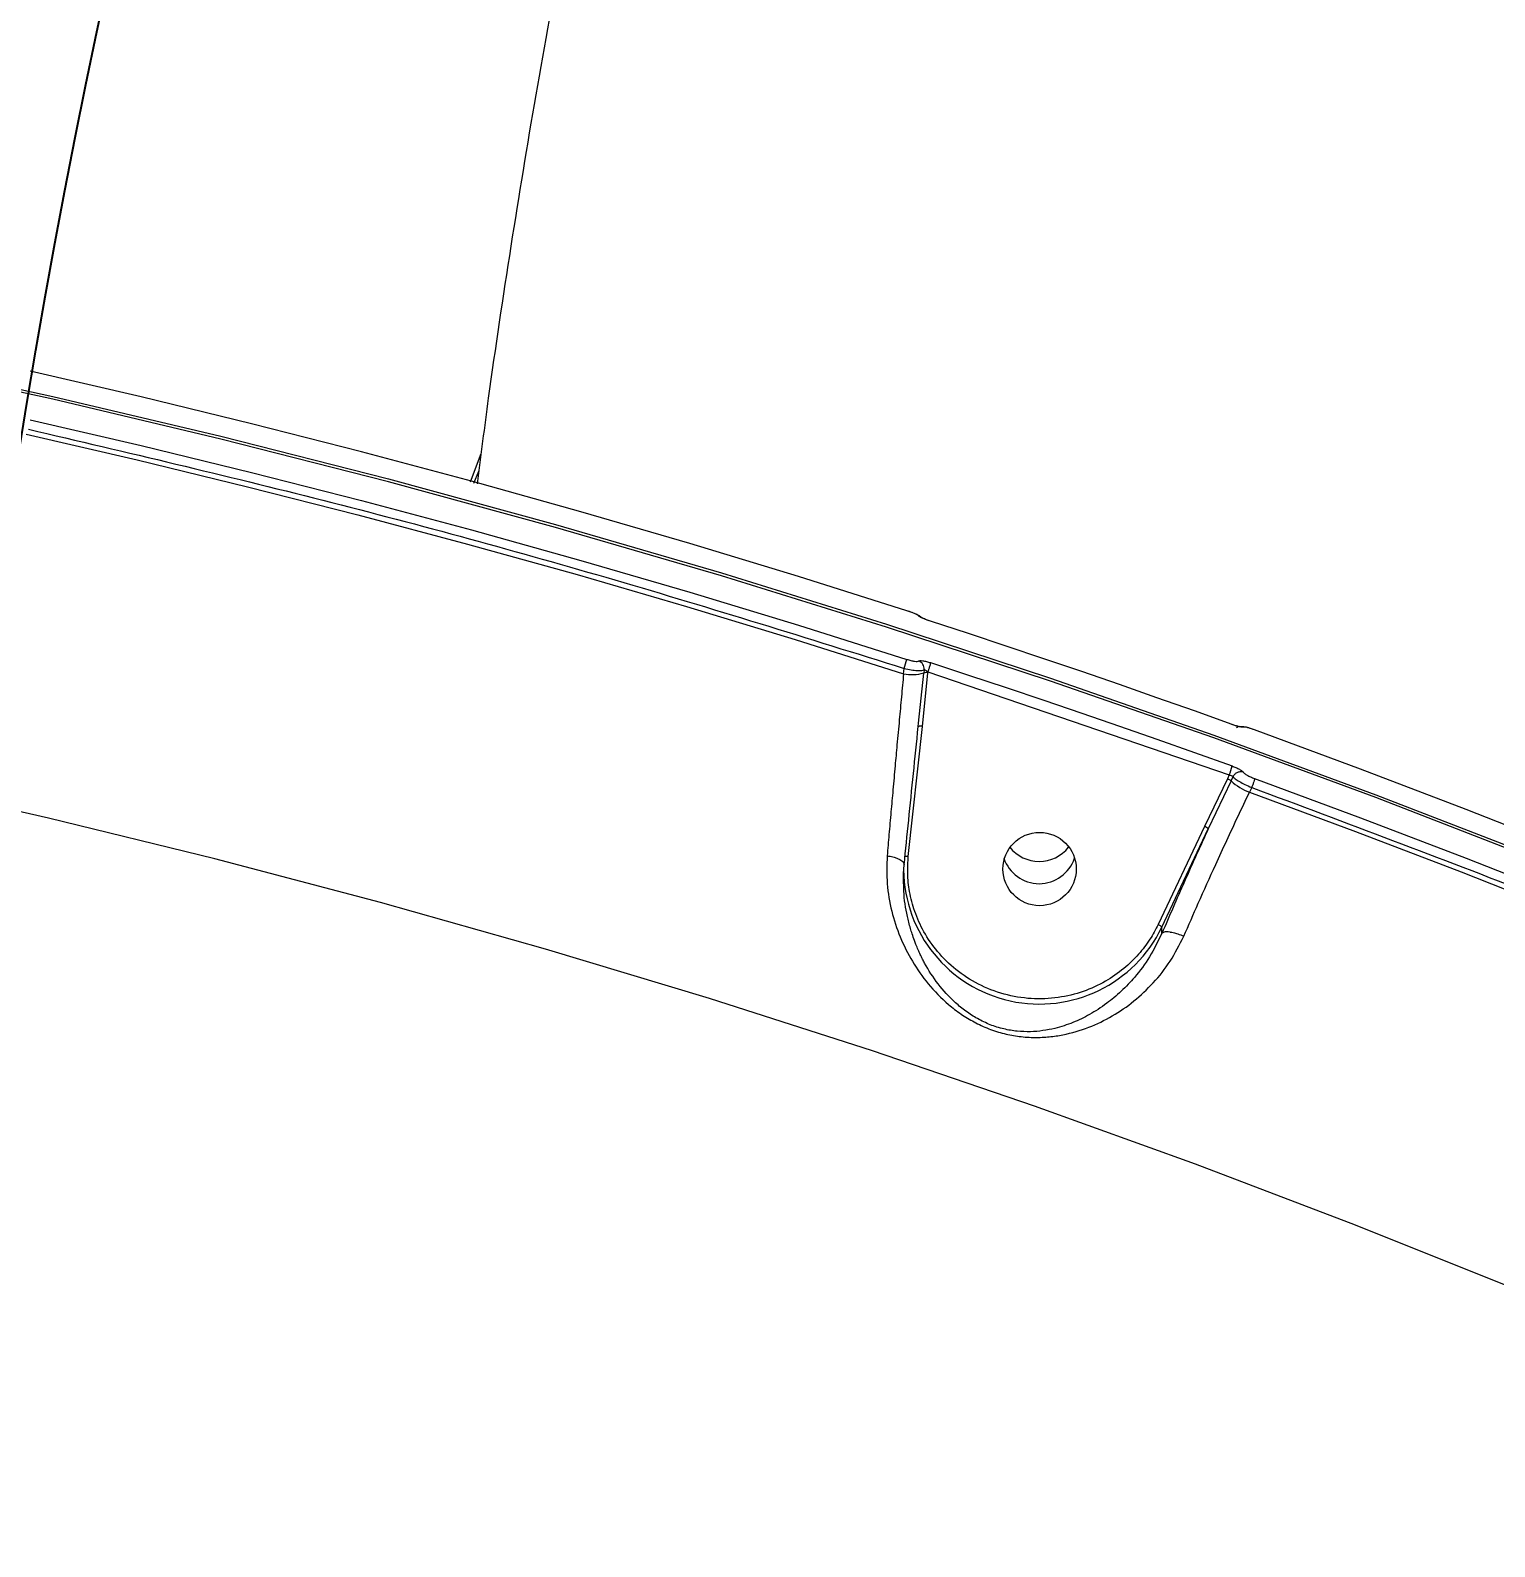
# Model space of a CAD drawing. Header units: millimetres. Extents: x -5609 to 5139, y -3980 to 3221.
# Drawn here: x 1556.5 to 1734.6, y 470.3 to 654.7 of the extents above; entities that cross this region are included whole.
import ezdxf

# ---------------------------------------------------------------- set-up
doc = ezdxf.new("R2010")
doc.units = ezdxf.units.MM
for name, color, linetype in [('DIKOM_ОБЪЕКТ', 7, 'Continuous'), ('DIKOM_РАЗМЕР_ЗОНА', 7, 'Continuous'), ('DIKOM_РАЗМЕР_ОБЪЕКТА', 7, 'Continuous')]:
    doc.layers.add(name, color=color, linetype=linetype)
doc.styles.add('style1', font='arial.ttf', dxfattribs={"width": 0.8})
doc.dimstyles.new('1-50', dxfattribs={"dimtxt": 300, "dimasz": 200, "dimexe": 100, "dimexo": 0, "dimgap": 100, "dimtad": 1, "dimtxsty": 'style1', "dimcen": 200, "dimclrd": 7, "dimclre": 7, "dimclrt": 7, "dimadec": 1, "dimazin": 2, "dimtfac": 1, "dimtmove": 0, "dimatfit": 2, "dimfxl": 0, "dimlwd": 25, "dimlwe": 18, "dimarcsym": 0})

# ---------------------------------------------------------------- blocks, each defined once
blk = doc.blocks.new('A$Cc336a1e3')
at = {"color": 7, "linetype": 'Continuous', "lineweight": 15}
for p, q in [((4431.44, 1876.13), (4430.13, 1872.69)), ((4482.84, 1849.38), (4482.91, 1850.04)), ((4485.34, 1849.88), (4485.29, 1849.48)), ((4485.12, 1842.99), (4485.78, 1849.5)), ((4485.78, 1849.5), (4485.8, 1849.64)), ((4485.8, 1849.64), (4522.43, 1837.08)), ((4483.41, 1827.18), (4485.12, 1842.99)), ((4484.62, 1842.96), (4484.67, 1843.37)), ((4522.43, 1837.08), (4522.22, 1836.63)), ((4522.67, 1836.35), (4522.91, 1836.88)), ((4522.22, 1836.63), (4519.43, 1830.82)), ((4522.67, 1836.35), (4519.89, 1830.53)), ((4525.18, 1835.56), (4524.9, 1834.97)), ((4519.43, 1830.82), (4513.8, 1818.88)), ((4514.25, 1818.59), (4519.89, 1830.53)), ((4482.89, 1824), (4482.89, 1824.3)), ((4514.25, 1817.82), (4514.25, 1818.59))]:
    blk.add_line(p, q, dxfattribs=at)
at = {"color": 8, "linetype": 'Continuous', "lineweight": 15}
for p, q in [((4430.58, 1872.57), (4431.16, 1874.04)), ((4484.67, 1843.37), (4485.29, 1849.48))]:
    blk.add_line(p, q, dxfattribs=at)
at = {"color": 7, "linetype": 'Continuous', "lineweight": 15, "flags": 128}
for points in [[(4358.79, 1887.61), (4379.35, 1883.12), (4399.82, 1878.28), (4420.2, 1873.08), (4440.49, 1867.54), (4460.68, 1861.66), (4480.76, 1855.42), (4500.72, 1848.85), (4520.57, 1841.93), (4540.29, 1834.67), (4559.88, 1827.08), (4579.34, 1819.15), (4598.65, 1810.89), (4617.81, 1802.31), (4636.82, 1793.39), (4655.67, 1784.15), (4674.35, 1774.59), (4692.86, 1764.71), (4711.19, 1754.51), (4729.34, 1744)], [(4729.34, 1743.65), (4711.19, 1754.16), (4692.86, 1764.36), (4674.35, 1774.24), (4655.67, 1783.8), (4636.82, 1793.04), (4617.81, 1801.96), (4598.65, 1810.55), (4579.34, 1818.81), (4559.88, 1826.73), (4540.29, 1834.33), (4520.57, 1841.58), (4500.72, 1848.5), (4480.76, 1855.07), (4460.68, 1861.31), (4440.49, 1867.19), (4420.2, 1872.74), (4399.82, 1877.93), (4379.35, 1882.77), (4358.79, 1887.26)], [(4376.63, 1886.17), (4376.63, 1886.18), (4376.62, 1886.17)], [(4483.22, 1857.06), (4470.05, 1861.22), (4456.84, 1865.23), (4443.57, 1869.1), (4430.27, 1872.81), (4416.92, 1876.38), (4403.53, 1879.79), (4390.1, 1883.06), (4376.63, 1886.17)], [(4376.63, 1880.25), (4390.1, 1877.14), (4403.53, 1873.88), (4416.92, 1870.46), (4430.27, 1866.9), (4443.57, 1863.18), (4456.84, 1859.32), (4470.05, 1855.3), (4483.22, 1851.14)], [(4376.13, 1878.52), (4389.61, 1875.41), (4403.05, 1872.14), (4416.46, 1868.72), (4429.82, 1865.16), (4443.15, 1861.44), (4456.42, 1857.57), (4469.66, 1853.55), (4482.84, 1849.38)], [(4651.43, 1730.86), (4632.89, 1740.27), (4614.18, 1749.35), (4595.31, 1758.1), (4576.29, 1766.52), (4557.12, 1774.6), (4537.8, 1782.34), (4518.35, 1789.74), (4498.76, 1796.8), (4479.05, 1803.52), (4459.22, 1809.88), (4439.28, 1815.9), (4419.23, 1821.56), (4399.09, 1826.88), (4378.85, 1831.83), (4358.52, 1836.43)], [(4486.11, 1855.79), (4486.1, 1855.8), (4486.1, 1855.79)], [(4522.78, 1843.22), (4518.22, 1844.86), (4513.65, 1846.47), (4509.08, 1848.07), (4504.5, 1849.65), (4499.91, 1851.21), (4495.32, 1852.75), (4490.72, 1854.28), (4486.11, 1855.79)], [(4486.11, 1850.74), (4490.72, 1849.23), (4495.32, 1847.71), (4499.91, 1846.16), (4504.5, 1844.6), (4509.08, 1843.02), (4513.65, 1841.43), (4518.22, 1839.81), (4522.78, 1838.18)], [(4525.53, 1842.57), (4525.52, 1842.58), (4525.51, 1842.57)], [(4626.99, 1800.46), (4614.53, 1806.22), (4602, 1811.84), (4589.4, 1817.31), (4576.74, 1822.65), (4564.03, 1827.84), (4551.25, 1832.9), (4538.42, 1837.8), (4525.53, 1842.57)], [(4524.9, 1834.97), (4537.81, 1830.2), (4550.66, 1825.28), (4563.45, 1820.23), (4576.18, 1815.03), (4588.85, 1809.68), (4601.46, 1804.2), (4614.01, 1798.57), (4626.49, 1792.8)], [(4525.53, 1836.65), (4538.42, 1831.88), (4551.25, 1826.98), (4564.03, 1821.93), (4576.74, 1816.73), (4589.4, 1811.4), (4602, 1805.92), (4614.53, 1800.3), (4626.99, 1794.54)]]:
    blk.add_lwpolyline(points, dxfattribs=at)
at = {"color": 7, "linetype": 'Continuous', "lineweight": 15}
blk.add_circle((4499.38, 1825.64), 4.46, dxfattribs=at)
for centre, radius, start, end in [((4475.19, 1852.81), 8.2, 340.2411, 348.245), ((4484.32, 1849.98), 1.02, 354.2361, 70.2328), ((4483.85, 1854.42), 5.14, 258.6423, 286.2478), ((4485.58, 1848.5), 1.03, 78.6276, 106.2741), ((4523.8, 1841.98), 0.981, 68.7809, 119.7029), ((4515.63, 1839.83), 7.34, 338.0618, 347.0062), ((4527.44, 1841.56), 7.06, 227.496, 248.9569), ((4519.09, 1829.8), 1.08, 42.5113, 71.5172), ((4499.33, 1831.1), 4.54, 218.0153, 321.9847), ((4499.33, 1828.38), 4.52, 198.3749, 341.6251), ((4499.33, 1828.38), 4.52, 198.3738, 341.6262)]:
    blk.add_arc(centre, radius, start, end, dxfattribs=at)
at = {"color": 8, "linetype": 'Continuous', "lineweight": 15}
blk.add_arc((4499.36, 1825.75), 16.53, 180.7836, 334.3253, dxfattribs=at)
at = {"color": 7, "linetype": 'Continuous', "lineweight": 15}
for points, knots in [([(4552.28, 2252.81), (4551.2, 2250.83), (4547.27, 2243.62), (4540.75, 2231.01), (4532.73, 2214.97), (4524.98, 2198.75), (4517.49, 2182.37), (4510.27, 2165.82), (4503.32, 2149.12), (4496.63, 2132.26), (4490.21, 2115.26), (4484.07, 2098.11), (4478.2, 2080.82), (4472.61, 2063.4), (4467.3, 2045.85), (4462.27, 2028.18), (4457.52, 2010.38), (4453.05, 1992.47), (4448.87, 1974.45), (4444.98, 1956.33), (4441.37, 1938.11), (4438.05, 1919.79), (4435.03, 1901.38), (4432.66, 1885.61), (4431.41, 1875.94), (4430.96, 1872.47)], [0, 0, 0, 0, 0.017073, 0.062161, 0.107301, 0.152493, 0.197737, 0.243033, 0.28838, 0.333777, 0.379225, 0.424722, 0.470268, 0.51586, 0.5615, 0.607185, 0.652914, 0.698687, 0.744502, 0.790357, 0.836252, 0.882186, 0.928156, 0.974162, 1, 1, 1, 1]), ([(4376.41, 1879.13), (4388.36, 1876.32), (4412.26, 1870.71), (4447.78, 1861.01), (4471.2, 1853.7), (4482.91, 1850.04)], [0, 0, 0, 0, 0.33333, 0.666674, 1, 1, 1, 1]), ([(4485, 1856.23), (4484.96, 1856.27), (4484.82, 1856.39), (4484.45, 1856.59), (4483.89, 1856.83), (4483.44, 1856.99), (4483.21, 1857.06)], [0, 0, 0, 0, 0.150627, 0.412341, 0.694036, 1, 1, 1, 1]), ([(4484.67, 1856.43), (4484.62, 1856.46), (4484.53, 1856.54), (4484.18, 1856.71), (4483.73, 1856.89), (4483.39, 1857), (4483.22, 1857.06)], [0, 0, 0, 0, 0.250297, 0.500225, 0.750118, 1, 1, 1, 1]), ([(4486.11, 1855.79), (4485.94, 1855.84), (4485.6, 1855.96), (4485.16, 1856.14), (4484.81, 1856.31), (4484.71, 1856.39), (4484.67, 1856.43)], [0, 0, 0, 0, 0.249893, 0.499766, 0.749734, 1, 1, 1, 1]), ([(4486.1, 1855.79), (4486.01, 1855.82), (4485.84, 1855.88), (4485.61, 1855.96), (4485.42, 1856.04), (4485.27, 1856.1), (4485.16, 1856.14), (4485.1, 1856.17), (4485.09, 1856.17), (4485.09, 1856.17)], [0, 0, 0, 0, 0.178217, 0.346292, 0.502164, 0.647423, 0.779899, 0.901852, 1, 1, 1, 1]), ([(4482.91, 1850.04), (4483.2, 1849.98), (4483.77, 1849.86), (4484.52, 1849.77), (4485.1, 1849.77), (4485.26, 1849.85), (4485.34, 1849.88)], [0, 0, 0, 0, 0.248577, 0.498016, 0.754264, 1, 1, 1, 1]), ([(4483.22, 1851.14), (4483.39, 1851.09), (4483.73, 1850.99), (4484.18, 1850.9), (4484.53, 1850.88), (4484.62, 1850.92), (4484.67, 1850.94)], [0, 0, 0, 0, 0.250005, 0.499905, 0.749945, 1, 1, 1, 1]), ([(4484.67, 1850.94), (4484.71, 1850.96), (4484.81, 1851.01), (4485.16, 1850.98), (4485.6, 1850.89), (4485.94, 1850.79), (4486.11, 1850.74)], [0, 0, 0, 0, 0.250027, 0.500078, 0.749986, 1, 1, 1, 1]), ([(4485.34, 1849.88), (4485.34, 1849.89), (4485.35, 1849.89), (4485.4, 1849.89), (4485.5, 1849.85), (4485.64, 1849.76), (4485.74, 1849.68), (4485.8, 1849.64)], [0, 0, 0, 0, 0.112273, 0.228682, 0.476615, 0.732923, 1, 1, 1, 1]), ([(4486.11, 1850.74), (4486.11, 1850.7), (4486.09, 1850.62), (4486.02, 1850.35), (4485.92, 1850), (4485.84, 1849.75), (4485.8, 1849.64)], [0, 0, 0, 0, 0.240493, 0.499998, 0.759406, 1, 1, 1, 1]), ([(4482.84, 1849.38), (4482.75, 1848.45), (4482.58, 1846.59), (4482.31, 1843.7), (4482.05, 1840.9), (4481.79, 1838.05), (4481.55, 1835.33), (4481.3, 1832.54), (4481.06, 1829.86), (4480.91, 1828.1), (4480.84, 1827.25)], [0, 0, 0, 0, 0.125635, 0.250416, 0.385749, 0.499691, 0.63069, 0.750899, 0.878946, 1, 1, 1, 1]), ([(4482.91, 1826.14), (4483.09, 1827.94), (4483.45, 1831.56), (4484.03, 1837.23), (4484.42, 1841.05), (4484.62, 1842.96)], [0, 0, 0, 0, 0.332575, 0.667046, 1, 1, 1, 1]), ([(4485.12, 1842.99), (4485.06, 1843), (4484.96, 1843), (4484.85, 1843), (4484.77, 1843), (4484.7, 1842.99), (4484.64, 1842.98), (4484.63, 1842.97), (4484.62, 1842.96)], [0, 0, 0, 0, 0.239387, 0.368374, 0.500053, 0.631693, 0.760426, 1, 1, 1, 1]), ([(4523.51, 1842.95), (4523.51, 1842.95), (4523.52, 1842.96), (4523.48, 1842.98), (4523.39, 1843.02), (4523.22, 1843.07), (4523.01, 1843.14), (4522.85, 1843.2), (4522.77, 1843.23)], [0, 0, 0, 0, 0.007394, 0.176774, 0.36045, 0.558199, 0.771631, 1, 1, 1, 1]), ([(4524.15, 1842.9), (4524.11, 1842.89), (4524.03, 1842.87), (4523.7, 1842.94), (4523.27, 1843.05), (4522.94, 1843.17), (4522.78, 1843.22)], [0, 0, 0, 0, 0.250193, 0.500179, 0.750096, 1, 1, 1, 1]), ([(4525.51, 1842.57), (4525.28, 1842.65), (4524.84, 1842.8), (4524.28, 1842.94), (4523.99, 1842.94), (4523.88, 1842.94)], [0, 0, 0, 0, 0.38471, 0.750555, 1, 1, 1, 1]), ([(4525.53, 1842.57), (4525.36, 1842.62), (4525.03, 1842.74), (4524.6, 1842.86), (4524.28, 1842.92), (4524.19, 1842.91), (4524.15, 1842.9)], [0, 0, 0, 0, 0.250014, 0.499861, 0.749864, 1, 1, 1, 1]), ([(4522.43, 1837.08), (4522.5, 1837.07), (4522.61, 1837.05), (4522.71, 1837.01), (4522.75, 1836.99)], [0, 0, 0, 0, 0.534603, 1, 1, 1, 1]), ([(4522.75, 1836.99), (4522.79, 1836.97), (4522.88, 1836.93), (4522.9, 1836.9), (4522.91, 1836.88)], [0, 0, 0, 0, 0.504562, 1, 1, 1, 1]), ([(4522.78, 1838.18), (4522.94, 1838.11), (4523.27, 1837.99), (4523.7, 1837.77), (4524.03, 1837.57), (4524.11, 1837.47), (4524.15, 1837.41)], [0, 0, 0, 0, 0.249844, 0.499757, 0.749806, 1, 1, 1, 1]), ([(4524.15, 1837.41), (4524.04, 1837.44), (4523.8, 1837.49), (4523.43, 1837.4), (4523.1, 1837.19), (4522.98, 1836.98), (4522.91, 1836.88)], [0, 0, 0, 0, 0.241135, 0.499993, 0.758766, 1, 1, 1, 1]), ([(4522.91, 1836.88), (4522.98, 1836.79), (4523.12, 1836.63), (4523.65, 1836.28), (4524.35, 1835.91), (4524.89, 1835.68), (4525.18, 1835.56)], [0, 0, 0, 0, 0.249451, 0.500329, 0.736331, 1, 1, 1, 1]), ([(4524.15, 1837.41), (4524.19, 1837.36), (4524.28, 1837.26), (4524.6, 1837.05), (4525.03, 1836.84), (4525.36, 1836.71), (4525.53, 1836.65)], [0, 0, 0, 0, 0.250322, 0.500242, 0.750137, 1, 1, 1, 1]), ([(4516.92, 1817.47), (4517.5, 1818.8), (4518.75, 1821.66), (4520.52, 1825.58), (4522.14, 1829.12), (4523.52, 1832.06), (4524.44, 1834), (4524.9, 1834.97)], [0, 0, 0, 0, 0.23302, 0.500588, 0.666503, 0.833051, 1, 1, 1, 1]), ([(4522.22, 1836.63), (4522.27, 1836.6), (4522.38, 1836.55), (4522.52, 1836.47), (4522.62, 1836.4), (4522.65, 1836.37), (4522.67, 1836.35)], [0, 0, 0, 0, 0.242231, 0.500108, 0.757744, 1, 1, 1, 1]), ([(4525.53, 1836.65), (4525.52, 1836.61), (4525.51, 1836.53), (4525.43, 1836.26), (4525.31, 1835.91), (4525.22, 1835.67), (4525.18, 1835.56)], [0, 0, 0, 0, 0.240652, 0.499983, 0.759346, 1, 1, 1, 1]), ([(4525.18, 1835.56), (4536.61, 1831.29), (4559.48, 1822.75), (4593.3, 1808.72), (4615.47, 1798.56), (4626.56, 1793.49)], [0, 0, 0, 0, 0.333329, 0.666673, 1, 1, 1, 1]), ([(4519.89, 1830.53), (4518.91, 1828.38), (4516.96, 1824.08), (4515.16, 1819.91), (4514.25, 1817.82)], [0, 0, 0, 0, 0.499277, 1, 1, 1, 1]), ([(4480.84, 1827.25), (4480.81, 1826.11), (4480.74, 1823.81), (4481.33, 1820.5), (4482.36, 1817.34), (4483.84, 1814.38), (4485.77, 1811.62), (4487.82, 1809.5), (4489.77, 1808.01), (4491.41, 1807.01), (4493.18, 1806.18), (4495.05, 1805.59), (4496.95, 1805.24), (4498.79, 1805.12), (4500.56, 1805.21), (4502.78, 1805.54), (4505.38, 1806.31), (4508.25, 1807.7), (4510.88, 1809.51), (4513.25, 1811.74), (4515.35, 1814.36), (4516.4, 1816.44), (4516.92, 1817.47)], [0, 0, 0, 0, 0.060877, 0.122263, 0.183726, 0.245803, 0.307727, 0.370777, 0.403958, 0.434893, 0.467534, 0.500176, 0.531669, 0.565146, 0.597097, 0.628919, 0.691936, 0.754151, 0.816306, 0.877597, 0.939, 1, 1, 1, 1]), ([(4480.84, 1827.25), (4481.08, 1827.21), (4481.51, 1827.13), (4481.98, 1826.98), (4482.23, 1826.87), (4482.33, 1826.82), (4482.36, 1826.8), (4482.37, 1826.8), (4482.56, 1826.69), (4482.87, 1826.47), (4482.9, 1826.25), (4482.91, 1826.14)], [0, 0, 0, 0, 0.206184, 0.364533, 0.463845, 0.490124, 0.497334, 0.499459, 0.500647, 0.759621, 1, 1, 1, 1]), ([(4482.84, 1823.86), (4482.83, 1824.32), (4482.82, 1825.12), (4482.88, 1825.94), (4482.91, 1826.29)], [0, 0, 0, 0, 0.569094, 1, 1, 1, 1]), ([(4482.91, 1827.15), (4482.92, 1827.16), (4482.94, 1827.18), (4483.05, 1827.2), (4483.22, 1827.2), (4483.35, 1827.19), (4483.41, 1827.18)], [0, 0, 0, 0, 0.250179, 0.500024, 0.750056, 1, 1, 1, 1]), ([(4482.91, 1826.14), (4482.91, 1826.14), (4482.91, 1826.14), (4482.91, 1826.14), (4482.91, 1826.14)], [0, 0, 0, 0, 0.458814, 1, 1, 1, 1]), ([(4513.8, 1818.88), (4513.48, 1818.28), (4512.81, 1817), (4511.41, 1815.2), (4509.61, 1813.44), (4507.36, 1811.88), (4504.67, 1810.65), (4501.61, 1809.91), (4498.33, 1809.77), (4495.02, 1810.32), (4491.91, 1811.53), (4489.17, 1813.31), (4486.94, 1815.5), (4485.27, 1817.92), (4484.16, 1820.4), (4483.53, 1822.81), (4483.28, 1825.07), (4483.37, 1826.5), (4483.41, 1827.18)], [0, 0, 0, 0, 0.046361, 0.097611, 0.153947, 0.215358, 0.281542, 0.35181, 0.425102, 0.499999, 0.574899, 0.648188, 0.718461, 0.784642, 0.846054, 0.90239, 0.953639, 1, 1, 1, 1]), ([(4513.8, 1818.88), (4513.86, 1818.86), (4513.98, 1818.8), (4514.13, 1818.71), (4514.23, 1818.63), (4514.25, 1818.6), (4514.25, 1818.59)], [0, 0, 0, 0, 0.24999, 0.499955, 0.749922, 1, 1, 1, 1]), ([(4514.25, 1817.83), (4514.35, 1817.89), (4514.56, 1818.01), (4514.91, 1818.07), (4515.23, 1817.99), (4515.23, 1817.99), (4515.24, 1817.98), (4515.27, 1817.98), (4515.4, 1817.96), (4515.7, 1817.9), (4516.24, 1817.75), (4516.67, 1817.58), (4516.92, 1817.47)], [0, 0, 0, 0, 0.241784, 0.499109, 0.499174, 0.499753, 0.501456, 0.507947, 0.533126, 0.631974, 0.791798, 1, 1, 1, 1]), ([(4514.25, 1817.83), (4514.25, 1817.82), (4514.25, 1817.82), (4514.25, 1817.82), (4514.25, 1817.82)], [0, 0, 0, 0, 0.45238, 1, 1, 1, 1]), ([(4405.31, 1149.5), (4408.58, 1154.25), (4415.13, 1163.76), (4425.3, 1178.81), (4435.71, 1194.42), (4446.35, 1210.59), (4456.94, 1226.9), (4467.45, 1243.27), (4477.85, 1259.64), (4486.49, 1273.4), (4493.32, 1284.36), (4498.31, 1292.4), (4503.31, 1300.5), (4508.31, 1308.65), (4515.19, 1319.89), (4523.98, 1334.38), (4534.71, 1352.24), (4545.54, 1370.45), (4556.44, 1388.97), (4567.13, 1407.32), (4577.57, 1425.45), (4587.75, 1443.3), (4595.6, 1457.21), (4601.19, 1467.19), (4604.57, 1473.24), (4607.93, 1479.29), (4611.27, 1485.34), (4614.61, 1491.39), (4617.92, 1497.43), (4623.21, 1507.11), (4630.4, 1520.38), (4639.35, 1537.09), (4648.08, 1553.63), (4656.57, 1569.95), (4664.59, 1585.63), (4672.14, 1600.63), (4679.21, 1614.94), (4684.57, 1626), (4688.41, 1634.06), (4690.9, 1639.32), (4693.33, 1644.51), (4695.69, 1649.61), (4698, 1654.64), (4701.36, 1662.07), (4705.6, 1671.64), (4710.42, 1682.91), (4714.73, 1693.46), (4718.53, 1703.24), (4721.78, 1712.22), (4724.48, 1720.35), (4726.62, 1727.62), (4728.15, 1733.96), (4729.13, 1739.43), (4729.27, 1742.24), (4729.34, 1743.65)], [0, 0, 0, 0, 0.024819, 0.049681, 0.074585, 0.099531, 0.12452, 0.147882, 0.17128, 0.194715, 0.205777, 0.216847, 0.227925, 0.239011, 0.250105, 0.273561, 0.297359, 0.321499, 0.345981, 0.370806, 0.394284, 0.418061, 0.442135, 0.45031, 0.458518, 0.466761, 0.475037, 0.483347, 0.49169, 0.500068, 0.523695, 0.547624, 0.571855, 0.596389, 0.621225, 0.644678, 0.668395, 0.692375, 0.701869, 0.711403, 0.720978, 0.730593, 0.740249, 0.749946, 0.774408, 0.798991, 0.823695, 0.848519, 0.873464, 0.898529, 0.923716, 0.949023, 0.974451, 1, 1, 1, 1])]:
    blk.add_open_spline(points, degree=3, knots=knots, dxfattribs=at)
at = {"color": 8, "linetype": 'Continuous', "lineweight": 15}
for points, knots in [([(4484.67, 1856.43), (4484.77, 1856.39), (4484.93, 1856.33), (4485.04, 1856.2), (4485.08, 1856.15)], [0, 0, 0, 0, 0.624686, 1, 1, 1, 1]), ([(4514.25, 1817.83), (4513.78, 1816.85), (4512.83, 1814.89), (4511.35, 1812.93), (4510.15, 1811.59), (4509.31, 1810.76), (4508.44, 1810), (4507.5, 1809.26), (4506.52, 1808.58), (4505.49, 1807.95), (4504.47, 1807.42), (4503.43, 1806.96), (4502.36, 1806.57), (4501.16, 1806.22), (4499.8, 1805.96), (4498.27, 1805.83), (4496.67, 1805.88), (4495.02, 1806.15), (4493.37, 1806.67), (4491.8, 1807.42), (4490.39, 1808.33), (4488.71, 1809.71), (4486.96, 1811.64), (4485.78, 1813.48), (4485.13, 1814.71), (4484.87, 1815.24), (4484.6, 1815.83), (4484.36, 1816.41), (4484.12, 1817.05), (4483.89, 1817.7), (4483.67, 1818.43), (4483.47, 1819.15), (4483.13, 1820.64), (4482.84, 1822.24), (4482.88, 1823.65), (4482.89, 1824)], [0, 0, 0, 0, 0.064991, 0.130741, 0.155338, 0.182206, 0.208821, 0.233411, 0.26299, 0.290783, 0.316791, 0.342925, 0.369033, 0.395086, 0.427824, 0.460168, 0.492366, 0.52406, 0.555531, 0.587159, 0.61882, 0.650966, 0.715902, 0.78105, 0.792965, 0.806578, 0.819766, 0.835704, 0.847168, 0.865137, 0.880133, 0.897234, 0.913009, 0.978823, 1, 1, 1, 1])]:
    blk.add_open_spline(points, degree=3, knots=knots, dxfattribs=at)
blk = doc.blocks.new('*D2')
at = {"layer": 'Defpoints', "color": 0, "transparency": 16777216}
for p in [(-5158.5, 3221.44), (639.33, 3221.44), (2080.28, -2772.9)]:
    blk.add_point(p, dxfattribs=at)
at = {"layer": 'DIKOM_РАЗМЕР_ЗОНА', "color": 7, "lineweight": 18, "transparency": 16777216}
for p, q in [((639.33, 3221.44), (-5258.5, 3221.44)), ((2080.28, -2772.9), (-5258.5, -2772.9))]:
    blk.add_line(p, q, dxfattribs=at)
at = {"layer": 'DIKOM_РАЗМЕР_ЗОНА', "color": 7, "lineweight": 25, "transparency": 16777216}
blk.add_line((-5158.5, -2572.9), (-5158.5, 3021.44), dxfattribs=at)
at = {"layer": 'DIKOM_РАЗМЕР_ЗОНА', "color": 7, "transparency": 16777216}
for points in [[(-5191.83, 3021.44), (-5125.17, 3021.44), (-5158.5, 3221.44)], [(-5191.83, -2572.9), (-5125.17, -2572.9), (-5158.5, -2772.9)]]:
    blk.add_solid(points, dxfattribs=at)
at = {"layer": 'DIKOM_РАЗМЕР_ЗОНА', "color": 7, "transparency": 16777216, "insert": (-5411.67, 224.27), "char_height": 300, "attachment_point": 5, "rotation": 90, "style": 'style1'}
blk.add_mtext('6000', dxfattribs=at)

msp = doc.modelspace()

# ---------------------------------------------------------------- linework, layer by layer
at = {"layer": 'DIKOM_РАЗМЕР_ОБЪЕКТА'}
msp.add_circle((2594.5, 436), 1052.678, dxfattribs=at)

# ---------------------------------------------------------------- block references
at = {"layer": 'DIKOM_ОБЪЕКТ'}
msp.add_blockref('A$Cc336a1e3', (-2820.166, -1272.903), dxfattribs=at)

# ---------------------------------------------------------------- dimensions: what is measured, and where the dimension line sits
at = {"layer": 'DIKOM_РАЗМЕР_ЗОНА'}
dim = msp.add_linear_dim(base=(-5158.5, 3221.444), p1=(2080.276, -2772.903), p2=(639.334, 3221.444), angle=90, text='6000', dimstyle='1-50', dxfattribs=at)
dim.commit()
dim.dimension.update_dxf_attribs({"geometry": '*D2', "text_midpoint": (-5158.5, 224.27), "dimtype": 160})

doc.saveas('drawing.dxf')
